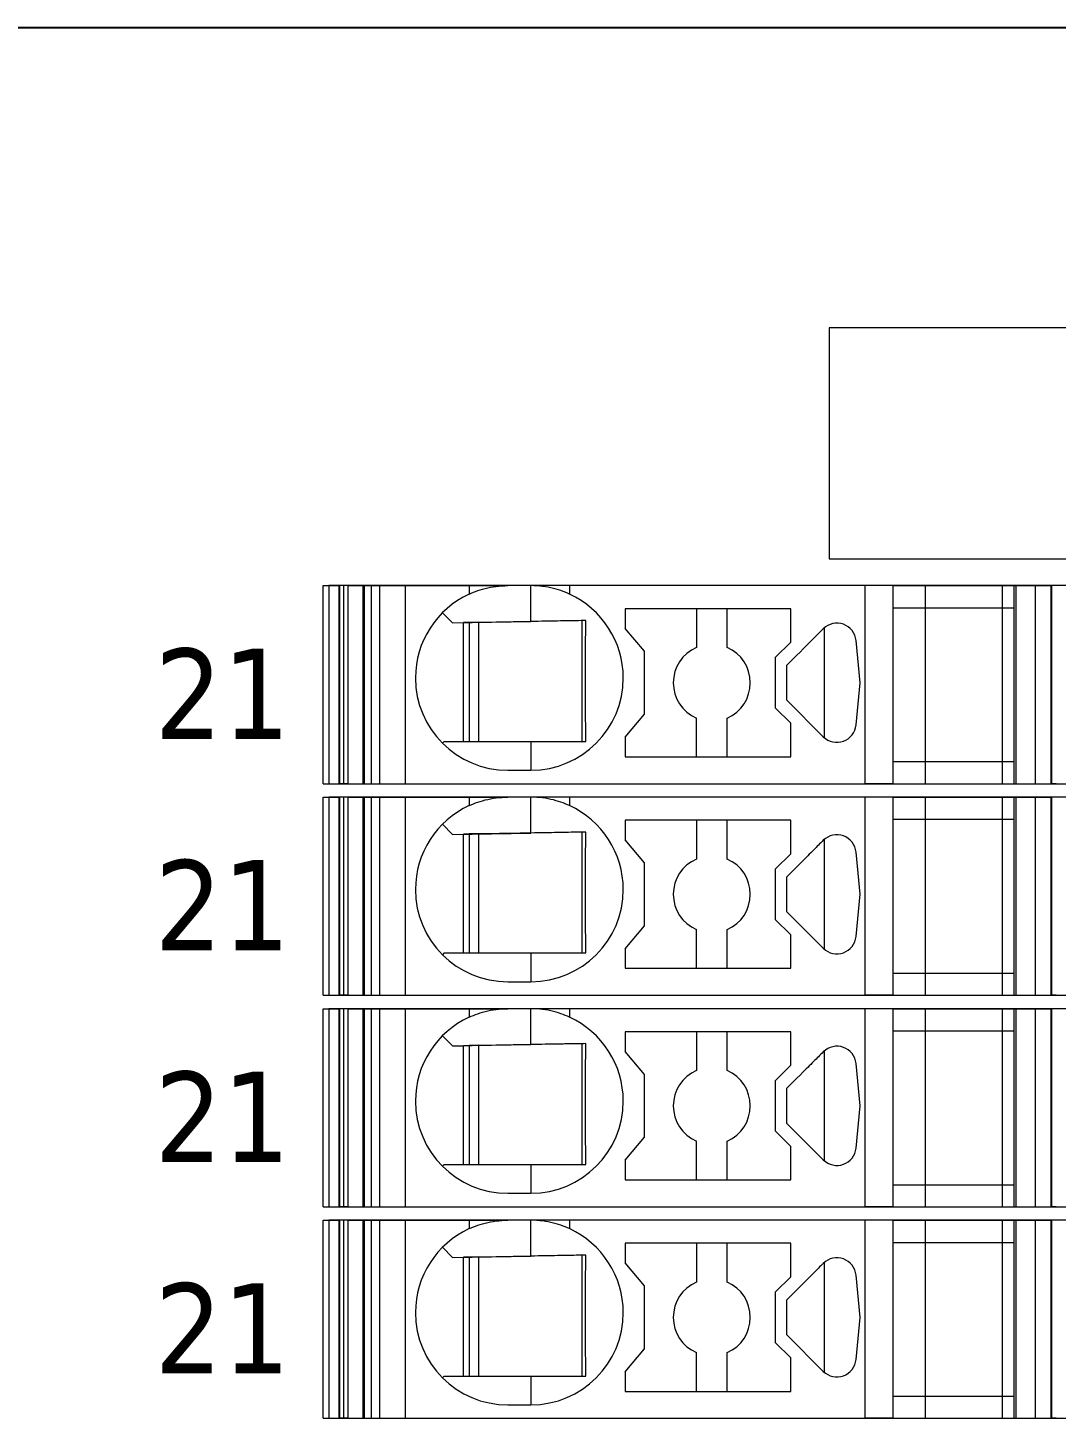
# Model space of a CAD drawing. Header units: millimetres. Extents: x 0 to 1680, y 0 to 1188.
# Drawn here: x 833.18 to 859.89, y 406.68 to 443 of the extents above; entities that cross this region are included whole.
import ezdxf
from ezdxf.enums import TextEntityAlignment as Align

# ---------------------------------------------------------------- set-up
doc = ezdxf.new("R2010")
doc.units = ezdxf.units.MM
for name, color, linetype, lineweight in [('EPLAN100', 7, 'Continuous', 13), ('EPLAN309', 5, 'Continuous', 5), ('EPLAN310', 5, 'Continuous', 5), ('EPLAN400', 5, 'Continuous', 9), ('EPLAN440', 73, 'Continuous', 9), ('EPLAN493', 5, 'Continuous', 5), ('EPLAN500', 7, 'Continuous', 9), ('EPLAN501', 7, 'Continuous', 9), ('EPLAN502', 7, 'Continuous', 9), ('EPLAN503', 7, 'Continuous', 9), ('EPLAN504', 7, 'Continuous', 9), ('MAIN-1', 7, 'Continuous', 5), ('MAIN-2', 7, 'Continuous', 5)]:
    doc.layers.add(name, color=color, linetype=linetype, lineweight=lineweight)
doc.styles.add('Tahoma', font='')
doc.styles.get('Tahoma').set_extended_font_data('Tahoma')

# ---------------------------------------------------------------- blocks, each defined once
blk = doc.blocks.new('EPLSYM_LibrarySPECIAL_Symbol12_Variant0_Placement8_26')
at = {"layer": 'EPLAN309', "lineweight": 13, "ltscale": 16}
blk.add_lwpolyline([(0, -5.15), (68.15, -5.15), (68.15, 0), (0, 0)], close=True, dxfattribs=at)
at = {"layer": 'EPLAN493', "color": 5, "style": 'Tahoma'}
blk.add_attdef('17_20450', text='', height=2.3478, dxfattribs=at).set_placement((0, -21.83478), align=Align.MIDDLE_RIGHT)
blk = doc.blocks.new('EPLSYM_LibrarySPECIAL_Symbol12_Variant0_Placement8_27')
at = {"layer": 'EPLAN309', "lineweight": 13, "ltscale": 16}
blk.add_lwpolyline([(0, -5.15), (68.15, -5.15), (68.15, 0), (0, 0)], close=True, dxfattribs=at)
at = {"layer": 'EPLAN493', "color": 5, "style": 'Tahoma'}
blk.add_attdef('17_20450', text='', height=2.3478, dxfattribs=at).set_placement((0, -21.83478), align=Align.MIDDLE_RIGHT)
blk = doc.blocks.new('EPLSYM_LibrarySPECIAL_Symbol12_Variant0_Placement8_28')
at = {"layer": 'EPLAN309', "lineweight": 13, "ltscale": 16}
blk.add_lwpolyline([(0, -5.15), (68.15, -5.15), (68.15, 0), (0, 0)], close=True, dxfattribs=at)
at = {"layer": 'EPLAN493', "color": 5, "style": 'Tahoma'}
blk.add_attdef('17_20450', text='', height=2.3478, dxfattribs=at).set_placement((0, -21.83478), align=Align.MIDDLE_RIGHT)
blk = doc.blocks.new('EPLSYM_LibrarySPECIAL_Symbol12_Variant0_Placement8_29')
at = {"layer": 'EPLAN309', "lineweight": 13, "ltscale": 16}
blk.add_lwpolyline([(0, -5.15), (68.15, -5.15), (68.15, 0), (0, 0)], close=True, dxfattribs=at)
at = {"layer": 'EPLAN493', "color": 5, "style": 'Tahoma'}
blk.add_attdef('17_20450', text='', height=2.3478, dxfattribs=at).set_placement((0, -21.83478), align=Align.MIDDLE_RIGHT)
blk = doc.blocks.new('EPLSYM_LibrarySPECIAL_Symbol11_Variant0_Placement8')
at = {"layer": 'EPLAN310', "lineweight": 25, "ltscale": 16}
blk.add_lwpolyline([(0, -240), (150, -240), (150, 0), (0, 0)], close=True, dxfattribs=at)
at = {"layer": 'EPLAN400', "color": 5, "style": 'Tahoma'}
blk.add_attdef('17_20010', text='', height=2.2575, dxfattribs=at).set_placement((-1.5, -0.9515), align=Align.TOP_RIGHT)
at = {"layer": 'EPLAN440', "color": 73, "style": 'Tahoma'}
blk.add_attdef('17_20300', text='', height=1.6254, dxfattribs=at).set_placement((-1.5, -4.57508), align=Align.TOP_RIGHT)
at = {"layer": 'EPLAN500', "color": 7, "style": 'Tahoma'}
blk.add_attdef('17_20027', text='', height=1.6254, dxfattribs=at).set_placement((-1.5, -7.27508), align=Align.TOP_RIGHT)
at = {"layer": 'EPLAN501', "color": 7, "style": 'Tahoma'}
blk.add_attdef('17_20011', text='', height=1.6254, dxfattribs=at).set_placement((-1.5, -12.67508), align=Align.TOP_RIGHT)
at = {"layer": 'EPLAN502', "color": 7, "style": 'Tahoma'}
blk.add_attdef('17_20025', text='', height=1.6254, dxfattribs=at).set_placement((-1.5, -15.37508), align=Align.TOP_RIGHT)
at = {"layer": 'EPLAN503', "color": 7, "style": 'Tahoma'}
blk.add_attdef('17_20024', text='', height=1.6254, dxfattribs=at).set_placement((-1.5, -18.07508), align=Align.TOP_RIGHT)
at = {"layer": 'EPLAN504', "color": 7, "style": 'Tahoma'}
blk.add_attdef('17_20901[1]', text='', height=1.6254, dxfattribs=at).set_placement((-1.5, -9.97508), align=Align.TOP_RIGHT)

msp = doc.modelspace()

# ---------------------------------------------------------------- linework, layer by layer
at = {"layer": 'EPLAN100', "lineweight": 0, "ltscale": 6}
msp.add_lwpolyline([(854, 429.2), (892, 429.2), (892, 435.2), (854, 435.2)], close=True, dxfattribs=at)
at = {"layer": 'MAIN-1'}
for p, q in [((840.85, 428.5), (841.284, 428.5)), ((840.85, 423.35), (840.85, 428.5)), ((841.393, 428.5), (841.284, 428.5)), ((841.284, 423.35), (841.284, 428.5)), ((841.501, 428.5), (841.393, 428.5)), ((841.393, 423.35), (841.393, 428.5)), ((841.501, 428.5), (844.65, 428.5)), ((841.501, 423.35), (841.501, 428.5)), ((844.65, 428.5), (845.65, 428.5)), ((844.65, 428.5), (844.65, 428.282)), ((844.65, 428.282), (844.702, 428.305)), ((844.702, 428.305), (844.756, 428.327)), ((844.756, 428.327), (844.813, 428.349)), ((844.813, 428.349), (844.872, 428.37)), ((844.872, 428.37), (844.933, 428.39)), ((844.933, 428.39), (844.997, 428.409)), ((844.997, 428.409), (845.063, 428.427)), ((845.063, 428.427), (845.131, 428.443)), ((845.131, 428.443), (845.201, 428.458)), ((845.201, 428.458), (845.272, 428.47)), ((845.272, 428.47), (845.346, 428.481)), ((845.346, 428.481), (845.421, 428.489)), ((845.421, 428.489), (845.497, 428.495)), ((845.497, 428.495), (845.573, 428.499)), ((845.573, 428.499), (845.65, 428.5)), ((846.25, 428.5), (845.65, 428.5)), ((846.327, 428.499), (846.25, 428.5)), ((847.25, 428.5), (846.25, 428.5)), ((846.25, 427.568), (846.25, 428.5)), ((846.403, 428.495), (846.327, 428.499)), ((846.479, 428.489), (846.403, 428.495)), ((846.554, 428.481), (846.479, 428.489)), ((846.628, 428.47), (846.554, 428.481)), ((846.699, 428.458), (846.628, 428.47)), ((846.769, 428.443), (846.699, 428.458)), ((846.837, 428.427), (846.769, 428.443)), ((846.903, 428.409), (846.837, 428.427)), ((846.967, 428.39), (846.903, 428.409)), ((847.028, 428.37), (846.967, 428.39)), ((847.087, 428.349), (847.028, 428.37)), ((847.144, 428.327), (847.087, 428.349)), ((847.198, 428.305), (847.144, 428.327)), ((847.25, 428.282), (847.198, 428.305)), ((854.932, 428.5), (847.25, 428.5)), ((847.25, 428.5), (847.25, 428.282)), ((855.65, 428.5), (854.932, 428.5)), ((854.932, 423.35), (854.932, 428.5)), ((855.65, 428.5), (858.8, 428.5)), ((855.65, 428.5), (855.65, 423.35)), ((858.8, 428.5), (859.35, 428.5)), ((858.8, 428.5), (858.8, 423.35)), ((859.35, 428.5), (859.784, 428.5)), ((859.35, 428.5), (859.35, 423.35)), ((859.893, 428.5), (859.784, 428.5)), ((859.784, 423.35), (859.784, 428.5)), ((855.65, 427.925), (858.8, 427.925)), ((843.953, 427.797), (844.217, 427.533)), ((844.217, 427.533), (846.25, 427.568)), ((846.345, 427.57), (846.25, 427.568)), ((846.438, 427.571), (846.345, 427.57)), ((846.53, 427.573), (846.438, 427.571)), ((846.618, 427.575), (846.53, 427.573)), ((846.703, 427.576), (846.618, 427.575)), ((846.786, 427.577), (846.703, 427.576)), ((846.865, 427.579), (846.786, 427.577)), ((846.943, 427.58), (846.865, 427.579)), ((847.017, 427.581), (846.943, 427.58)), ((847.09, 427.582), (847.017, 427.581)), ((847.16, 427.584), (847.09, 427.582)), ((847.229, 427.585), (847.16, 427.584)), ((847.297, 427.586), (847.229, 427.585)), ((847.363, 427.587), (847.297, 427.586)), ((847.428, 427.588), (847.363, 427.587)), ((847.491, 427.589), (847.428, 427.588)), ((847.554, 427.59), (847.491, 427.589)), ((847.615, 427.591), (847.554, 427.59)), ((847.579, 424.45), (847.579, 427.591)), ((847.676, 427.592), (847.615, 427.591)), ((847.676, 427.522), (847.676, 427.592)), ((848.7, 427.9), (848.7, 427.389)), ((853, 427.9), (848.7, 427.9)), ((850.55, 427.9), (850.55, 426.892)), ((851.35, 426.892), (851.35, 427.9)), ((853, 427.029), (853, 427.9)), ((844.5, 424.45), (844.5, 427.538)), ((844.65, 427.54), (844.65, 424.45)), ((844.9, 424.45), (844.9, 427.545)), ((847.672, 427.149), (847.673, 427.227)), ((847.673, 427.303), (847.674, 427.377)), ((847.673, 427.227), (847.673, 427.303)), ((847.674, 427.377), (847.675, 427.45)), ((847.675, 427.45), (847.676, 427.522)), ((849.2, 426.793), (848.7, 427.389)), ((853.658, 427.191), (853.627, 427.159)), ((853.69, 427.222), (853.658, 427.191)), ((853.721, 427.253), (853.69, 427.222)), ((853.752, 427.285), (853.721, 427.253)), ((853.784, 427.316), (853.752, 427.285)), ((853.815, 427.347), (853.784, 427.316)), ((853.846, 427.379), (853.815, 427.347)), ((853.867, 427.398), (853.867, 424.552)), ((847.669, 426.817), (847.67, 426.904)), ((847.67, 426.988), (847.671, 427.07)), ((847.67, 426.904), (847.67, 426.988)), ((847.671, 427.07), (847.672, 427.149)), ((852.6, 426.629), (853, 427.029)), ((853.323, 426.856), (853.242, 426.774)), ((853.402, 426.934), (853.323, 426.856)), ((853.443, 426.975), (853.402, 426.934)), ((853.483, 427.015), (853.443, 426.975)), ((853.521, 427.053), (853.483, 427.015)), ((853.558, 427.09), (853.521, 427.053)), ((853.594, 427.126), (853.558, 427.09)), ((853.627, 427.159), (853.594, 427.126)), ((854.802, 425.975), (854.698, 427.072)), ((847.667, 426.431), (847.668, 426.534)), ((847.668, 426.632), (847.669, 426.726)), ((847.668, 426.534), (847.668, 426.632)), ((847.669, 426.726), (847.669, 426.817)), ((849.2, 425.157), (849.2, 426.793)), ((852.6, 426.629), (852.6, 425.321)), ((852.986, 426.518), (852.9, 426.432)), ((853.072, 426.604), (852.986, 426.518)), ((853.158, 426.69), (853.072, 426.604)), ((853.242, 426.774), (853.158, 426.69)), ((847.667, 426.324), (847.667, 426.431)), ((847.667, 426.213), (847.667, 426.324)), ((847.667, 426.1), (847.667, 426.213)), ((847.667, 425.979), (847.667, 426.1)), ((852.9, 426.302), (852.9, 426.432)), ((852.9, 426.171), (852.9, 426.302)), ((852.9, 426.04), (852.9, 426.171)), ((847.667, 425.861), (847.667, 425.979)), ((847.667, 425.747), (847.667, 425.861)), ((847.668, 425.638), (847.667, 425.747)), ((852.9, 425.91), (852.9, 426.04)), ((852.9, 425.779), (852.9, 425.91)), ((852.9, 425.648), (852.9, 425.779)), ((854.698, 424.878), (854.802, 425.975)), ((847.668, 425.534), (847.668, 425.638)), ((847.669, 425.434), (847.668, 425.534)), ((847.669, 425.339), (847.669, 425.434)), ((852.9, 425.518), (852.9, 425.648)), ((852.9, 425.518), (853.846, 424.571)), ((847.67, 425.248), (847.669, 425.339)), ((847.671, 425.159), (847.67, 425.248)), ((847.672, 425.073), (847.671, 425.159)), ((847.672, 424.99), (847.672, 425.073)), ((848.7, 424.561), (849.2, 425.157)), ((850.55, 424.05), (850.55, 425.058)), ((851.35, 424.05), (851.35, 425.058)), ((853, 424.921), (852.6, 425.321)), ((847.673, 424.908), (847.672, 424.99)), ((847.674, 424.829), (847.673, 424.908)), ((847.675, 424.75), (847.674, 424.829)), ((847.676, 424.674), (847.675, 424.75)), ((847.676, 424.598), (847.676, 424.674)), ((853, 424.05), (853, 424.921)), ((844, 424.45), (843.953, 424.403)), ((844, 424.45), (846.25, 424.45)), ((846.25, 424.45), (846.342, 424.45)), ((846.25, 424.45), (846.25, 423.7)), ((846.342, 424.45), (846.433, 424.45)), ((846.433, 424.45), (846.523, 424.45)), ((846.523, 424.45), (846.61, 424.45)), ((846.61, 424.45), (846.695, 424.45)), ((846.695, 424.45), (846.778, 424.45)), ((846.778, 424.45), (846.858, 424.45)), ((846.858, 424.45), (846.936, 424.45)), ((846.936, 424.45), (847.011, 424.45)), ((847.011, 424.45), (847.085, 424.45)), ((847.085, 424.45), (847.157, 424.45)), ((847.157, 424.45), (847.226, 424.45)), ((847.226, 424.45), (847.295, 424.45)), ((847.295, 424.45), (847.361, 424.45)), ((847.361, 424.45), (847.427, 424.45)), ((847.427, 424.45), (847.491, 424.45)), ((847.491, 424.45), (847.555, 424.45)), ((847.555, 424.45), (847.617, 424.45)), ((847.617, 424.45), (847.678, 424.45)), ((847.677, 424.524), (847.676, 424.598)), ((847.678, 424.45), (847.677, 424.524)), ((848.7, 424.561), (848.7, 424.05)), ((848.7, 424.05), (853, 424.05)), ((855.65, 423.925), (858.8, 423.925)), ((845.65, 423.7), (846.25, 423.7)), ((840.85, 423.35), (841.284, 423.35)), ((841.393, 423.35), (841.284, 423.35)), ((841.501, 423.35), (841.393, 423.35)), ((841.501, 423.35), (854.932, 423.35)), ((855.65, 423.35), (854.932, 423.35)), ((855.65, 423.35), (858.8, 423.35)), ((858.8, 423.35), (859.35, 423.35)), ((859.35, 423.35), (859.784, 423.35)), ((859.893, 423.35), (859.784, 423.35)), ((840.85, 423), (841.284, 423)), ((840.85, 417.85), (840.85, 423)), ((841.393, 423), (841.284, 423)), ((841.284, 417.85), (841.284, 423)), ((841.501, 423), (841.393, 423)), ((841.393, 417.85), (841.393, 423)), ((841.501, 423), (844.65, 423)), ((841.501, 417.85), (841.501, 423)), ((844.65, 423), (845.65, 423)), ((844.65, 423), (844.65, 422.782)), ((844.702, 422.805), (844.756, 422.827)), ((844.756, 422.827), (844.813, 422.849)), ((844.813, 422.849), (844.872, 422.87)), ((844.872, 422.87), (844.933, 422.89)), ((844.933, 422.89), (844.997, 422.909)), ((844.997, 422.909), (845.063, 422.927)), ((845.063, 422.927), (845.131, 422.943)), ((845.131, 422.943), (845.201, 422.958)), ((845.201, 422.958), (845.272, 422.97)), ((845.272, 422.97), (845.346, 422.981)), ((845.346, 422.981), (845.421, 422.989)), ((845.421, 422.989), (845.497, 422.995)), ((845.497, 422.995), (845.573, 422.999)), ((845.573, 422.999), (845.65, 423)), ((846.25, 423), (845.65, 423)), ((846.327, 422.999), (846.25, 423)), ((847.25, 423), (846.25, 423)), ((846.25, 422.068), (846.25, 423)), ((846.403, 422.995), (846.327, 422.999)), ((846.479, 422.989), (846.403, 422.995)), ((846.554, 422.981), (846.479, 422.989)), ((846.628, 422.97), (846.554, 422.981)), ((846.699, 422.958), (846.628, 422.97)), ((846.769, 422.943), (846.699, 422.958)), ((846.837, 422.927), (846.769, 422.943)), ((846.903, 422.909), (846.837, 422.927)), ((846.967, 422.89), (846.903, 422.909)), ((847.028, 422.87), (846.967, 422.89)), ((847.087, 422.849), (847.028, 422.87)), ((847.144, 422.827), (847.087, 422.849)), ((847.198, 422.805), (847.144, 422.827)), ((854.932, 423), (847.25, 423)), ((847.25, 423), (847.25, 422.782)), ((855.65, 423), (854.932, 423)), ((854.932, 417.85), (854.932, 423)), ((855.65, 423), (858.8, 423)), ((855.65, 423), (855.65, 417.85)), ((858.8, 423), (859.35, 423)), ((858.8, 423), (858.8, 417.85)), ((859.35, 423), (859.784, 423)), ((859.35, 423), (859.35, 417.85)), ((859.893, 423), (859.784, 423)), ((859.784, 417.85), (859.784, 423)), ((844.65, 422.782), (844.702, 422.805)), ((847.25, 422.782), (847.198, 422.805)), ((843.953, 422.297), (844.217, 422.033)), ((848.7, 422.4), (848.7, 421.889)), ((853, 422.4), (848.7, 422.4)), ((850.55, 422.4), (850.55, 421.392)), ((851.35, 421.392), (851.35, 422.4)), ((853, 421.529), (853, 422.4)), ((855.65, 422.425), (858.8, 422.425)), ((844.217, 422.033), (846.25, 422.068)), ((844.5, 418.95), (844.5, 422.038)), ((844.65, 422.04), (844.65, 418.95)), ((844.9, 418.95), (844.9, 422.045)), ((846.345, 422.07), (846.25, 422.068)), ((846.438, 422.071), (846.345, 422.07)), ((846.53, 422.073), (846.438, 422.071)), ((846.618, 422.075), (846.53, 422.073)), ((846.703, 422.076), (846.618, 422.075)), ((846.786, 422.077), (846.703, 422.076)), ((846.865, 422.079), (846.786, 422.077)), ((846.943, 422.08), (846.865, 422.079)), ((847.017, 422.081), (846.943, 422.08)), ((847.09, 422.082), (847.017, 422.081)), ((847.16, 422.084), (847.09, 422.082)), ((847.229, 422.085), (847.16, 422.084)), ((847.297, 422.086), (847.229, 422.085)), ((847.363, 422.087), (847.297, 422.086)), ((847.428, 422.088), (847.363, 422.087)), ((847.491, 422.089), (847.428, 422.088)), ((847.554, 422.09), (847.491, 422.089)), ((847.615, 422.091), (847.554, 422.09)), ((847.579, 418.95), (847.579, 422.091)), ((847.676, 422.092), (847.615, 422.091)), ((847.673, 421.803), (847.674, 421.877)), ((847.673, 421.727), (847.673, 421.803)), ((847.674, 421.877), (847.675, 421.95)), ((847.675, 421.95), (847.676, 422.022)), ((847.676, 422.022), (847.676, 422.092)), ((849.2, 421.293), (848.7, 421.889)), ((853.721, 421.753), (853.69, 421.722)), ((853.752, 421.785), (853.721, 421.753)), ((853.784, 421.816), (853.752, 421.785)), ((853.815, 421.847), (853.784, 421.816)), ((853.846, 421.879), (853.815, 421.847)), ((853.867, 421.898), (853.867, 419.052)), ((847.669, 421.317), (847.67, 421.404)), ((847.67, 421.488), (847.671, 421.57)), ((847.67, 421.404), (847.67, 421.488)), ((847.671, 421.57), (847.672, 421.649)), ((847.672, 421.649), (847.673, 421.727)), ((852.6, 421.129), (853, 421.529)), ((853.402, 421.434), (853.323, 421.356)), ((853.443, 421.475), (853.402, 421.434)), ((853.483, 421.515), (853.443, 421.475)), ((853.521, 421.553), (853.483, 421.515)), ((853.558, 421.59), (853.521, 421.553)), ((853.594, 421.626), (853.558, 421.59)), ((853.627, 421.659), (853.594, 421.626)), ((853.658, 421.691), (853.627, 421.659)), ((853.69, 421.722), (853.658, 421.691)), ((854.802, 420.475), (854.698, 421.572)), ((847.667, 420.931), (847.668, 421.034)), ((847.668, 421.132), (847.669, 421.226)), ((847.668, 421.034), (847.668, 421.132)), ((847.669, 421.226), (847.669, 421.317)), ((849.2, 419.657), (849.2, 421.293)), ((852.6, 421.129), (852.6, 419.821)), ((852.986, 421.018), (852.9, 420.932)), ((853.072, 421.104), (852.986, 421.018)), ((853.158, 421.19), (853.072, 421.104)), ((853.242, 421.274), (853.158, 421.19)), ((853.323, 421.356), (853.242, 421.274)), ((847.667, 420.824), (847.667, 420.931)), ((847.667, 420.713), (847.667, 420.824)), ((847.667, 420.6), (847.667, 420.713)), ((852.9, 420.802), (852.9, 420.932)), ((852.9, 420.671), (852.9, 420.802)), ((852.9, 420.54), (852.9, 420.671)), ((847.667, 420.479), (847.667, 420.6)), ((847.667, 420.361), (847.667, 420.479)), ((847.667, 420.247), (847.667, 420.361)), ((852.9, 420.41), (852.9, 420.54)), ((852.9, 420.279), (852.9, 420.41)), ((854.698, 419.378), (854.802, 420.475)), ((847.668, 420.138), (847.667, 420.247)), ((847.668, 420.034), (847.668, 420.138)), ((847.669, 419.934), (847.668, 420.034)), ((847.669, 419.839), (847.669, 419.934)), ((852.9, 420.148), (852.9, 420.279)), ((852.9, 420.018), (852.9, 420.148)), ((852.9, 420.018), (853.846, 419.071)), ((847.67, 419.748), (847.669, 419.839)), ((847.671, 419.659), (847.67, 419.748)), ((847.672, 419.573), (847.671, 419.659)), ((847.672, 419.49), (847.672, 419.573)), ((848.7, 419.061), (849.2, 419.657)), ((850.55, 418.55), (850.55, 419.558)), ((851.35, 418.55), (851.35, 419.558)), ((853, 419.421), (852.6, 419.821)), ((847.673, 419.408), (847.672, 419.49)), ((847.674, 419.329), (847.673, 419.408)), ((847.675, 419.25), (847.674, 419.329)), ((847.676, 419.174), (847.675, 419.25)), ((853, 418.55), (853, 419.421)), ((844, 418.95), (843.953, 418.903)), ((844, 418.95), (846.25, 418.95)), ((846.25, 418.95), (846.342, 418.95)), ((846.25, 418.95), (846.25, 418.2)), ((846.342, 418.95), (846.433, 418.95)), ((846.433, 418.95), (846.523, 418.95)), ((846.523, 418.95), (846.61, 418.95)), ((846.61, 418.95), (846.695, 418.95)), ((846.695, 418.95), (846.778, 418.95)), ((846.778, 418.95), (846.858, 418.95)), ((846.858, 418.95), (846.936, 418.95)), ((846.936, 418.95), (847.011, 418.95)), ((847.011, 418.95), (847.085, 418.95)), ((847.085, 418.95), (847.157, 418.95)), ((847.157, 418.95), (847.226, 418.95)), ((847.226, 418.95), (847.295, 418.95)), ((847.295, 418.95), (847.361, 418.95)), ((847.361, 418.95), (847.427, 418.95)), ((847.427, 418.95), (847.491, 418.95)), ((847.491, 418.95), (847.555, 418.95)), ((847.555, 418.95), (847.617, 418.95)), ((847.617, 418.95), (847.678, 418.95)), ((847.676, 419.098), (847.676, 419.174)), ((847.677, 419.024), (847.676, 419.098)), ((847.678, 418.95), (847.677, 419.024)), ((848.7, 419.061), (848.7, 418.55)), ((848.7, 418.55), (853, 418.55)), ((845.65, 418.2), (846.25, 418.2)), ((855.65, 418.425), (858.8, 418.425)), ((840.85, 417.85), (841.284, 417.85)), ((841.393, 417.85), (841.284, 417.85)), ((841.501, 417.85), (841.393, 417.85)), ((841.501, 417.85), (854.932, 417.85)), ((855.65, 417.85), (854.932, 417.85)), ((855.65, 417.85), (858.8, 417.85)), ((858.8, 417.85), (859.35, 417.85)), ((859.35, 417.85), (859.784, 417.85)), ((859.893, 417.85), (859.784, 417.85)), ((840.85, 417.5), (841.284, 417.5)), ((840.85, 412.35), (840.85, 417.5)), ((841.393, 417.5), (841.284, 417.5)), ((841.284, 412.35), (841.284, 417.5)), ((841.501, 417.5), (841.393, 417.5)), ((841.393, 412.35), (841.393, 417.5)), ((841.501, 417.5), (844.65, 417.5)), ((841.501, 412.35), (841.501, 417.5)), ((844.65, 417.5), (845.65, 417.5)), ((844.65, 417.5), (844.65, 417.282)), ((844.872, 417.37), (844.933, 417.39)), ((844.933, 417.39), (844.997, 417.409)), ((844.997, 417.409), (845.063, 417.427)), ((845.063, 417.427), (845.131, 417.443)), ((845.131, 417.443), (845.201, 417.458)), ((845.201, 417.458), (845.272, 417.47)), ((845.272, 417.47), (845.346, 417.481)), ((845.346, 417.481), (845.421, 417.489)), ((845.421, 417.489), (845.497, 417.495)), ((845.497, 417.495), (845.573, 417.499)), ((845.573, 417.499), (845.65, 417.5)), ((846.25, 417.5), (845.65, 417.5)), ((846.327, 417.499), (846.25, 417.5)), ((847.25, 417.5), (846.25, 417.5)), ((846.25, 416.568), (846.25, 417.5)), ((846.403, 417.495), (846.327, 417.499)), ((846.479, 417.489), (846.403, 417.495)), ((846.554, 417.481), (846.479, 417.489)), ((846.628, 417.47), (846.554, 417.481)), ((846.699, 417.458), (846.628, 417.47)), ((846.769, 417.443), (846.699, 417.458)), ((846.837, 417.427), (846.769, 417.443)), ((846.903, 417.409), (846.837, 417.427)), ((846.967, 417.39), (846.903, 417.409)), ((847.028, 417.37), (846.967, 417.39)), ((854.932, 417.5), (847.25, 417.5)), ((847.25, 417.5), (847.25, 417.282)), ((855.65, 417.5), (854.932, 417.5)), ((854.932, 412.35), (854.932, 417.5)), ((855.65, 417.5), (858.8, 417.5)), ((855.65, 417.5), (855.65, 412.35)), ((858.8, 417.5), (859.35, 417.5)), ((858.8, 417.5), (858.8, 412.35)), ((859.35, 417.5), (859.784, 417.5)), ((859.35, 417.5), (859.35, 412.35)), ((859.893, 417.5), (859.784, 417.5)), ((859.784, 412.35), (859.784, 417.5)), ((844.65, 417.282), (844.702, 417.305)), ((844.702, 417.305), (844.756, 417.327)), ((844.756, 417.327), (844.813, 417.349)), ((844.813, 417.349), (844.872, 417.37)), ((847.087, 417.349), (847.028, 417.37)), ((847.144, 417.327), (847.087, 417.349)), ((847.198, 417.305), (847.144, 417.327)), ((847.25, 417.282), (847.198, 417.305)), ((843.953, 416.797), (844.217, 416.533)), ((848.7, 416.9), (848.7, 416.389)), ((853, 416.9), (848.7, 416.9)), ((850.55, 416.9), (850.55, 415.892)), ((851.35, 415.892), (851.35, 416.9)), ((853, 416.029), (853, 416.9)), ((855.65, 416.925), (858.8, 416.925)), ((844.217, 416.533), (846.25, 416.568)), ((844.5, 413.45), (844.5, 416.538)), ((844.65, 416.54), (844.65, 413.45)), ((844.9, 413.45), (844.9, 416.545)), ((846.345, 416.57), (846.25, 416.568)), ((846.438, 416.571), (846.345, 416.57)), ((846.53, 416.573), (846.438, 416.571)), ((846.618, 416.575), (846.53, 416.573)), ((846.703, 416.576), (846.618, 416.575)), ((846.786, 416.577), (846.703, 416.576)), ((846.865, 416.579), (846.786, 416.577)), ((846.943, 416.58), (846.865, 416.579)), ((847.017, 416.581), (846.943, 416.58)), ((847.09, 416.582), (847.017, 416.581)), ((847.16, 416.584), (847.09, 416.582)), ((847.229, 416.585), (847.16, 416.584)), ((847.297, 416.586), (847.229, 416.585)), ((847.363, 416.587), (847.297, 416.586)), ((847.428, 416.588), (847.363, 416.587)), ((847.491, 416.589), (847.428, 416.588)), ((847.554, 416.59), (847.491, 416.589)), ((847.615, 416.591), (847.554, 416.59)), ((847.579, 413.45), (847.579, 416.591)), ((847.676, 416.592), (847.615, 416.591)), ((847.673, 416.303), (847.674, 416.377)), ((847.673, 416.227), (847.673, 416.303)), ((847.674, 416.377), (847.675, 416.45)), ((847.675, 416.45), (847.676, 416.522)), ((847.676, 416.522), (847.676, 416.592)), ((849.2, 415.793), (848.7, 416.389)), ((853.752, 416.285), (853.721, 416.253)), ((853.784, 416.316), (853.752, 416.285)), ((853.815, 416.347), (853.784, 416.316)), ((853.846, 416.379), (853.815, 416.347)), ((853.867, 416.398), (853.867, 413.552)), ((847.67, 415.988), (847.671, 416.07)), ((847.67, 415.904), (847.67, 415.988)), ((847.671, 416.07), (847.672, 416.149)), ((847.672, 416.149), (847.673, 416.227)), ((852.6, 415.629), (853, 416.029)), ((853.402, 415.934), (853.323, 415.856)), ((853.443, 415.975), (853.402, 415.934)), ((853.483, 416.015), (853.443, 415.975)), ((853.521, 416.053), (853.483, 416.015)), ((853.558, 416.09), (853.521, 416.053)), ((853.594, 416.126), (853.558, 416.09)), ((853.627, 416.159), (853.594, 416.126)), ((853.658, 416.191), (853.627, 416.159)), ((853.69, 416.222), (853.658, 416.191)), ((853.721, 416.253), (853.69, 416.222)), ((854.802, 414.975), (854.698, 416.072)), ((847.668, 415.632), (847.669, 415.726)), ((847.668, 415.534), (847.668, 415.632)), ((847.669, 415.817), (847.67, 415.904)), ((847.669, 415.726), (847.669, 415.817)), ((849.2, 414.157), (849.2, 415.793)), ((852.6, 415.629), (852.6, 414.321)), ((853.072, 415.604), (852.986, 415.518)), ((853.158, 415.69), (853.072, 415.604)), ((853.242, 415.774), (853.158, 415.69)), ((853.323, 415.856), (853.242, 415.774)), ((847.667, 415.431), (847.668, 415.534)), ((847.667, 415.324), (847.667, 415.431)), ((847.667, 415.213), (847.667, 415.324)), ((847.667, 415.1), (847.667, 415.213)), ((852.986, 415.518), (852.9, 415.432)), ((852.9, 415.302), (852.9, 415.432)), ((852.9, 415.171), (852.9, 415.302)), ((847.667, 414.979), (847.667, 415.1)), ((847.667, 414.861), (847.667, 414.979)), ((847.667, 414.747), (847.667, 414.861)), ((852.9, 415.04), (852.9, 415.171)), ((852.9, 414.91), (852.9, 415.04)), ((852.9, 414.779), (852.9, 414.91)), ((854.698, 413.878), (854.802, 414.975)), ((847.668, 414.638), (847.667, 414.747)), ((847.668, 414.534), (847.668, 414.638)), ((847.669, 414.434), (847.668, 414.534)), ((852.9, 414.648), (852.9, 414.779)), ((852.9, 414.518), (852.9, 414.648)), ((852.9, 414.518), (853.846, 413.571)), ((847.669, 414.339), (847.669, 414.434)), ((847.67, 414.248), (847.669, 414.339)), ((847.671, 414.159), (847.67, 414.248)), ((847.672, 414.073), (847.671, 414.159)), ((848.7, 413.561), (849.2, 414.157)), ((853, 413.921), (852.6, 414.321)), ((847.672, 413.99), (847.672, 414.073)), ((847.673, 413.908), (847.672, 413.99)), ((847.674, 413.829), (847.673, 413.908)), ((847.675, 413.75), (847.674, 413.829)), ((847.676, 413.674), (847.675, 413.75)), ((850.55, 413.05), (850.55, 414.058)), ((851.35, 413.05), (851.35, 414.058)), ((853, 413.05), (853, 413.921)), ((844, 413.45), (843.953, 413.403)), ((844, 413.45), (846.25, 413.45)), ((846.25, 413.45), (846.342, 413.45)), ((846.25, 413.45), (846.25, 412.7)), ((846.342, 413.45), (846.433, 413.45)), ((846.433, 413.45), (846.523, 413.45)), ((846.523, 413.45), (846.61, 413.45)), ((846.61, 413.45), (846.695, 413.45)), ((846.695, 413.45), (846.778, 413.45)), ((846.778, 413.45), (846.858, 413.45)), ((846.858, 413.45), (846.936, 413.45)), ((846.936, 413.45), (847.011, 413.45)), ((847.011, 413.45), (847.085, 413.45)), ((847.085, 413.45), (847.157, 413.45)), ((847.157, 413.45), (847.226, 413.45)), ((847.226, 413.45), (847.295, 413.45)), ((847.295, 413.45), (847.361, 413.45)), ((847.361, 413.45), (847.427, 413.45)), ((847.427, 413.45), (847.491, 413.45)), ((847.491, 413.45), (847.555, 413.45)), ((847.555, 413.45), (847.617, 413.45)), ((847.617, 413.45), (847.678, 413.45)), ((847.676, 413.598), (847.676, 413.674)), ((847.677, 413.524), (847.676, 413.598)), ((847.678, 413.45), (847.677, 413.524)), ((848.7, 413.561), (848.7, 413.05)), ((848.7, 413.05), (853, 413.05)), ((845.65, 412.7), (846.25, 412.7)), ((855.65, 412.925), (858.8, 412.925)), ((840.85, 412.35), (841.284, 412.35)), ((841.393, 412.35), (841.284, 412.35)), ((841.501, 412.35), (841.393, 412.35)), ((841.501, 412.35), (854.932, 412.35)), ((855.65, 412.35), (854.932, 412.35)), ((855.65, 412.35), (858.8, 412.35)), ((858.8, 412.35), (859.35, 412.35)), ((859.35, 412.35), (859.784, 412.35)), ((859.893, 412.35), (859.784, 412.35)), ((840.85, 412), (841.284, 412)), ((840.85, 406.85), (840.85, 412)), ((841.393, 412), (841.284, 412)), ((841.284, 406.85), (841.284, 412)), ((841.501, 412), (841.393, 412)), ((841.393, 406.85), (841.393, 412)), ((841.501, 412), (844.65, 412)), ((841.501, 406.85), (841.501, 412)), ((844.65, 412), (845.65, 412)), ((844.65, 412), (844.65, 411.782)), ((844.997, 411.909), (845.063, 411.927)), ((845.063, 411.927), (845.131, 411.943)), ((845.131, 411.943), (845.201, 411.958)), ((845.201, 411.958), (845.272, 411.97)), ((845.272, 411.97), (845.346, 411.981)), ((845.346, 411.981), (845.421, 411.989)), ((845.421, 411.989), (845.497, 411.995)), ((845.497, 411.995), (845.573, 411.999)), ((845.573, 411.999), (845.65, 412)), ((846.25, 412), (845.65, 412)), ((846.327, 411.999), (846.25, 412)), ((847.25, 412), (846.25, 412)), ((846.25, 411.068), (846.25, 412)), ((846.403, 411.995), (846.327, 411.999)), ((846.479, 411.989), (846.403, 411.995)), ((846.554, 411.981), (846.479, 411.989)), ((846.628, 411.97), (846.554, 411.981)), ((846.699, 411.958), (846.628, 411.97)), ((846.769, 411.943), (846.699, 411.958)), ((846.837, 411.927), (846.769, 411.943)), ((846.903, 411.909), (846.837, 411.927)), ((854.932, 412), (847.25, 412)), ((847.25, 412), (847.25, 411.782)), ((855.65, 412), (854.932, 412)), ((854.932, 406.85), (854.932, 412)), ((855.65, 412), (858.8, 412)), ((855.65, 412), (855.65, 406.85)), ((858.8, 412), (859.35, 412)), ((858.8, 412), (858.8, 406.85)), ((859.35, 412), (859.784, 412)), ((859.35, 412), (859.35, 406.85)), ((859.893, 412), (859.784, 412)), ((859.784, 406.85), (859.784, 412)), ((844.65, 411.782), (844.702, 411.805)), ((844.702, 411.805), (844.756, 411.827)), ((844.756, 411.827), (844.813, 411.849)), ((844.813, 411.849), (844.872, 411.87)), ((844.872, 411.87), (844.933, 411.89)), ((844.933, 411.89), (844.997, 411.909)), ((846.967, 411.89), (846.903, 411.909)), ((847.028, 411.87), (846.967, 411.89)), ((847.087, 411.849), (847.028, 411.87)), ((847.144, 411.827), (847.087, 411.849)), ((847.198, 411.805), (847.144, 411.827)), ((847.25, 411.782), (847.198, 411.805)), ((843.953, 411.297), (844.217, 411.033)), ((848.7, 411.4), (848.7, 410.889)), ((853, 411.4), (848.7, 411.4)), ((850.55, 411.4), (850.55, 410.392)), ((851.35, 410.392), (851.35, 411.4)), ((853, 410.529), (853, 411.4)), ((855.65, 411.425), (858.8, 411.425)), ((844.217, 411.033), (846.25, 411.068)), ((844.5, 407.95), (844.5, 411.038)), ((844.65, 411.04), (844.65, 407.95)), ((844.9, 407.95), (844.9, 411.045)), ((846.345, 411.07), (846.25, 411.068)), ((846.438, 411.071), (846.345, 411.07)), ((846.53, 411.073), (846.438, 411.071)), ((846.618, 411.075), (846.53, 411.073)), ((846.703, 411.076), (846.618, 411.075)), ((846.786, 411.077), (846.703, 411.076)), ((846.865, 411.079), (846.786, 411.077)), ((846.943, 411.08), (846.865, 411.079)), ((847.017, 411.081), (846.943, 411.08)), ((847.09, 411.082), (847.017, 411.081)), ((847.16, 411.084), (847.09, 411.082)), ((847.229, 411.085), (847.16, 411.084)), ((847.297, 411.086), (847.229, 411.085)), ((847.363, 411.087), (847.297, 411.086)), ((847.428, 411.088), (847.363, 411.087)), ((847.491, 411.089), (847.428, 411.088)), ((847.554, 411.09), (847.491, 411.089)), ((847.615, 411.091), (847.554, 411.09)), ((847.579, 407.95), (847.579, 411.091)), ((847.676, 411.092), (847.615, 411.091)), ((847.673, 410.803), (847.674, 410.877)), ((847.674, 410.877), (847.675, 410.95)), ((847.675, 410.95), (847.676, 411.022)), ((847.676, 411.022), (847.676, 411.092)), ((849.2, 410.293), (848.7, 410.889)), ((853.815, 410.847), (853.784, 410.816)), ((853.846, 410.879), (853.815, 410.847)), ((853.867, 410.898), (853.867, 408.052)), ((847.67, 410.488), (847.671, 410.57)), ((847.67, 410.404), (847.67, 410.488)), ((847.671, 410.57), (847.672, 410.649)), ((847.672, 410.649), (847.673, 410.727)), ((847.673, 410.727), (847.673, 410.803)), ((852.6, 410.129), (853, 410.529)), ((853.443, 410.475), (853.402, 410.434)), ((853.483, 410.515), (853.443, 410.475)), ((853.521, 410.553), (853.483, 410.515)), ((853.558, 410.59), (853.521, 410.553)), ((853.594, 410.626), (853.558, 410.59)), ((853.627, 410.659), (853.594, 410.626)), ((853.658, 410.691), (853.627, 410.659)), ((853.69, 410.722), (853.658, 410.691)), ((853.721, 410.753), (853.69, 410.722)), ((853.752, 410.785), (853.721, 410.753)), ((853.784, 410.816), (853.752, 410.785)), ((854.802, 409.475), (854.698, 410.572)), ((847.668, 410.132), (847.669, 410.226)), ((847.668, 410.034), (847.668, 410.132)), ((847.669, 410.317), (847.67, 410.404)), ((847.669, 410.226), (847.669, 410.317)), ((849.2, 408.657), (849.2, 410.293)), ((852.6, 410.129), (852.6, 408.821)), ((853.158, 410.19), (853.072, 410.104)), ((853.242, 410.274), (853.158, 410.19)), ((853.323, 410.356), (853.242, 410.274)), ((853.402, 410.434), (853.323, 410.356)), ((847.667, 409.931), (847.668, 410.034)), ((847.667, 409.824), (847.667, 409.931)), ((847.667, 409.713), (847.667, 409.824)), ((852.986, 410.018), (852.9, 409.932)), ((852.9, 409.802), (852.9, 409.932)), ((852.9, 409.671), (852.9, 409.802)), ((853.072, 410.104), (852.986, 410.018)), ((847.667, 409.6), (847.667, 409.713)), ((847.667, 409.479), (847.667, 409.6)), ((847.667, 409.361), (847.667, 409.479)), ((852.9, 409.54), (852.9, 409.671)), ((852.9, 409.41), (852.9, 409.54)), ((852.9, 409.279), (852.9, 409.41)), ((854.698, 408.378), (854.802, 409.475)), ((847.667, 409.247), (847.667, 409.361)), ((847.668, 409.138), (847.667, 409.247)), ((847.668, 409.034), (847.668, 409.138)), ((847.669, 408.934), (847.668, 409.034)), ((852.9, 409.148), (852.9, 409.279)), ((852.9, 409.018), (852.9, 409.148)), ((847.669, 408.839), (847.669, 408.934)), ((847.67, 408.748), (847.669, 408.839)), ((847.671, 408.659), (847.67, 408.748)), ((847.672, 408.573), (847.671, 408.659)), ((848.7, 408.061), (849.2, 408.657)), ((853, 408.421), (852.6, 408.821)), ((852.9, 409.018), (853.846, 408.071)), ((847.672, 408.49), (847.672, 408.573)), ((847.673, 408.408), (847.672, 408.49)), ((847.674, 408.329), (847.673, 408.408)), ((847.675, 408.25), (847.674, 408.329)), ((850.55, 407.55), (850.55, 408.558)), ((851.35, 407.55), (851.35, 408.558)), ((853, 407.55), (853, 408.421)), ((844, 407.95), (843.953, 407.903)), ((844, 407.95), (846.25, 407.95)), ((846.25, 407.95), (846.342, 407.95)), ((846.25, 407.95), (846.25, 407.2)), ((846.342, 407.95), (846.433, 407.95)), ((846.433, 407.95), (846.523, 407.95)), ((846.523, 407.95), (846.61, 407.95)), ((846.61, 407.95), (846.695, 407.95)), ((846.695, 407.95), (846.778, 407.95)), ((846.778, 407.95), (846.858, 407.95)), ((846.858, 407.95), (846.936, 407.95)), ((846.936, 407.95), (847.011, 407.95)), ((847.011, 407.95), (847.085, 407.95)), ((847.085, 407.95), (847.157, 407.95)), ((847.157, 407.95), (847.226, 407.95)), ((847.226, 407.95), (847.295, 407.95)), ((847.295, 407.95), (847.361, 407.95)), ((847.361, 407.95), (847.427, 407.95)), ((847.427, 407.95), (847.491, 407.95)), ((847.491, 407.95), (847.555, 407.95)), ((847.555, 407.95), (847.617, 407.95)), ((847.617, 407.95), (847.678, 407.95)), ((847.676, 408.174), (847.675, 408.25)), ((847.676, 408.098), (847.676, 408.174)), ((847.677, 408.024), (847.676, 408.098)), ((847.678, 407.95), (847.677, 408.024)), ((848.7, 408.061), (848.7, 407.55)), ((848.7, 407.55), (853, 407.55)), ((855.65, 407.425), (858.8, 407.425)), ((840.85, 406.85), (841.284, 406.85)), ((841.393, 406.85), (841.284, 406.85)), ((841.501, 406.85), (841.393, 406.85)), ((841.501, 406.85), (854.932, 406.85)), ((845.65, 407.2), (846.25, 407.2)), ((855.65, 406.85), (854.932, 406.85)), ((855.65, 406.85), (858.8, 406.85)), ((858.8, 406.85), (859.35, 406.85)), ((859.35, 406.85), (859.784, 406.85)), ((859.893, 406.85), (859.784, 406.85))]:
    msp.add_line(p, q, dxfattribs=at)
for centre, radius, start, end in [((845.65, 426.1), 2.4, 114.6244, 180), ((846.25, 426.1), 2.4, 0, 65.3756), ((854.2, 427.025), 0.5, 5.4404, 135), ((850.95, 425.975), 1, 113.5782, 180), ((850.95, 425.975), 1, 0, 66.4218), ((845.65, 426.1), 2.4, 180, 270), ((846.25, 426.1), 2.4, 270, 0), ((850.95, 425.975), 1, 180, 246.4218), ((850.95, 425.975), 1, 293.5782, 0), ((854.2, 424.925), 0.5, 225, 354.5596), ((845.65, 420.6), 2.4, 114.6244, 180), ((846.25, 420.6), 2.4, 0, 65.3756), ((854.2, 421.525), 0.5, 5.4404, 135), ((850.95, 420.475), 1, 113.5782, 180), ((850.95, 420.475), 1, 0, 66.4218), ((845.65, 420.6), 2.4, 180, 270), ((846.25, 420.6), 2.4, 270, 0), ((850.95, 420.475), 1, 180, 246.4218), ((850.95, 420.475), 1, 293.5782, 0), ((854.2, 419.425), 0.5, 225, 354.5596), ((845.65, 415.1), 2.4, 114.6244, 180), ((846.25, 415.1), 2.4, 0, 65.3756), ((854.2, 416.025), 0.5, 5.4404, 135), ((850.95, 414.975), 1, 113.5782, 180), ((850.95, 414.975), 1, 0, 66.4218), ((845.65, 415.1), 2.4, 180, 270), ((846.25, 415.1), 2.4, 270, 0), ((850.95, 414.975), 1, 180, 246.4218), ((850.95, 414.975), 1, 293.5782, 0), ((854.2, 413.925), 0.5, 225, 354.5596), ((845.65, 409.6), 2.4, 114.6244, 180), ((846.25, 409.6), 2.4, 0, 65.3756), ((854.2, 410.525), 0.5, 5.4404, 135), ((850.95, 409.475), 1, 113.5782, 180), ((850.95, 409.475), 1, 0, 66.4218), ((845.65, 409.6), 2.4, 180, 270), ((846.25, 409.6), 2.4, 270, 0), ((850.95, 409.475), 1, 180, 246.4218), ((850.95, 409.475), 1, 293.5782, 0), ((854.2, 408.425), 0.5, 225, 354.5596)]:
    msp.add_arc(centre, radius, start, end, dxfattribs=at)
at = {"layer": 'MAIN-2'}
for p, q in [((841.256, 428.5), (841.256, 423.35)), ((841.889, 423.35), (841.889, 428.5)), ((841.917, 428.5), (841.917, 423.35)), ((842.102, 428.5), (842.102, 423.35)), ((842.32, 428.5), (842.32, 423.35)), ((842.981, 428.5), (842.981, 423.35)), ((856.506, 423.35), (856.506, 428.5)), ((858.491, 428.5), (858.491, 423.35)), ((858.85, 428.5), (858.85, 423.35)), ((859.756, 428.5), (859.756, 423.35)), ((844.9, 427.548), (844.65, 427.543)), ((844.9, 427.553), (847.579, 427.6)), ((844.9, 427.548), (844.9, 427.553)), ((844.9, 427.545), (844.9, 427.548)), ((847.579, 427.6), (847.676, 427.592)), ((847.579, 427.591), (847.579, 427.6)), ((844.217, 427.533), (844.5, 427.538)), ((844.65, 427.542), (844.5, 427.539)), ((844.5, 427.539), (844.5, 427.538)), ((844.5, 427.538), (844.5, 427.538)), ((844.65, 427.542), (844.65, 427.543)), ((844.65, 427.542), (844.65, 427.54)), ((844.65, 424.45), (844.65, 424.45)), ((844.9, 424.45), (844.9, 424.45)), ((841.256, 423), (841.256, 417.85)), ((841.889, 417.85), (841.889, 423)), ((841.917, 423), (841.917, 417.85)), ((842.102, 423), (842.102, 417.85)), ((842.32, 423), (842.32, 417.85)), ((842.981, 423), (842.981, 417.85)), ((856.506, 417.85), (856.506, 423)), ((858.491, 423), (858.491, 417.85)), ((858.85, 423), (858.85, 417.85)), ((859.756, 423), (859.756, 417.85)), ((844.9, 422.053), (847.579, 422.1)), ((847.579, 422.1), (847.676, 422.092)), ((847.579, 422.091), (847.579, 422.1)), ((844.217, 422.033), (844.5, 422.038)), ((844.65, 422.042), (844.5, 422.039)), ((844.5, 422.039), (844.5, 422.038)), ((844.5, 422.038), (844.5, 422.038)), ((844.9, 422.048), (844.65, 422.043)), ((844.65, 422.042), (844.65, 422.043)), ((844.65, 422.042), (844.65, 422.04)), ((844.9, 422.048), (844.9, 422.053)), ((844.9, 422.045), (844.9, 422.048)), ((844.65, 418.95), (844.65, 418.95)), ((844.9, 418.95), (844.9, 418.95)), ((841.256, 417.5), (841.256, 412.35)), ((841.889, 412.35), (841.889, 417.5)), ((841.917, 417.5), (841.917, 412.35)), ((842.102, 417.5), (842.102, 412.35)), ((842.32, 417.5), (842.32, 412.35)), ((842.981, 417.5), (842.981, 412.35)), ((856.506, 412.35), (856.506, 417.5)), ((858.491, 417.5), (858.491, 412.35)), ((858.85, 417.5), (858.85, 412.35)), ((859.756, 417.5), (859.756, 412.35)), ((844.217, 416.533), (844.5, 416.538)), ((844.65, 416.542), (844.5, 416.539)), ((844.5, 416.539), (844.5, 416.538)), ((844.5, 416.538), (844.5, 416.538)), ((844.9, 416.548), (844.65, 416.543)), ((844.65, 416.542), (844.65, 416.543)), ((844.65, 416.542), (844.65, 416.54)), ((844.9, 416.553), (847.579, 416.6)), ((844.9, 416.548), (844.9, 416.553)), ((844.9, 416.545), (844.9, 416.548)), ((847.579, 416.6), (847.676, 416.592)), ((847.579, 416.591), (847.579, 416.6)), ((844.65, 413.45), (844.65, 413.45)), ((844.9, 413.45), (844.9, 413.45)), ((841.256, 412), (841.256, 406.85)), ((841.889, 406.85), (841.889, 412)), ((841.917, 412), (841.917, 406.85)), ((842.102, 412), (842.102, 406.85)), ((842.32, 412), (842.32, 406.85)), ((842.981, 412), (842.981, 406.85)), ((856.506, 406.85), (856.506, 412)), ((858.491, 412), (858.491, 406.85)), ((858.85, 412), (858.85, 406.85)), ((859.756, 412), (859.756, 406.85)), ((844.217, 411.033), (844.5, 411.038)), ((844.65, 411.042), (844.5, 411.039)), ((844.5, 411.039), (844.5, 411.038)), ((844.5, 411.038), (844.5, 411.038)), ((844.9, 411.048), (844.65, 411.043)), ((844.65, 411.042), (844.65, 411.043)), ((844.65, 411.042), (844.65, 411.04)), ((844.9, 411.053), (847.579, 411.1)), ((844.9, 411.048), (844.9, 411.053)), ((844.9, 411.045), (844.9, 411.048)), ((847.579, 411.1), (847.676, 411.092)), ((847.579, 411.091), (847.579, 411.1)), ((844.65, 407.95), (844.65, 407.95)), ((844.9, 407.95), (844.9, 407.95))]:
    msp.add_line(p, q, dxfattribs=at)

# ---------------------------------------------------------------- block references
msp.add_blockref('EPLSYM_LibrarySPECIAL_Symbol11_Variant0_Placement8', (797, 443))
ref = msp.add_blockref('EPLSYM_LibrarySPECIAL_Symbol12_Variant0_Placement8_26', (841, 428.5))
ref.add_attrib('17_20450', '21', dxfattribs={"layer": 'EPLAN493', "color": 5, "height": 2.3478, "style": 'Tahoma'}).set_placement((840, 425.69), align=Align.MIDDLE_RIGHT)
ref = msp.add_blockref('EPLSYM_LibrarySPECIAL_Symbol12_Variant0_Placement8_27', (841, 423))
ref.add_attrib('17_20450', '21', dxfattribs={"layer": 'EPLAN493', "color": 5, "height": 2.3478, "style": 'Tahoma'}).set_placement((840, 420.19), align=Align.MIDDLE_RIGHT)
ref = msp.add_blockref('EPLSYM_LibrarySPECIAL_Symbol12_Variant0_Placement8_28', (841, 417.5))
ref.add_attrib('17_20450', '21', dxfattribs={"layer": 'EPLAN493', "color": 5, "height": 2.3478, "style": 'Tahoma'}).set_placement((840, 414.69), align=Align.MIDDLE_RIGHT)
ref = msp.add_blockref('EPLSYM_LibrarySPECIAL_Symbol12_Variant0_Placement8_29', (841, 412))
ref.add_attrib('17_20450', '21', dxfattribs={"layer": 'EPLAN493', "color": 5, "height": 2.3478, "style": 'Tahoma'}).set_placement((840, 409.19), align=Align.MIDDLE_RIGHT)

doc.saveas('drawing.dxf')
